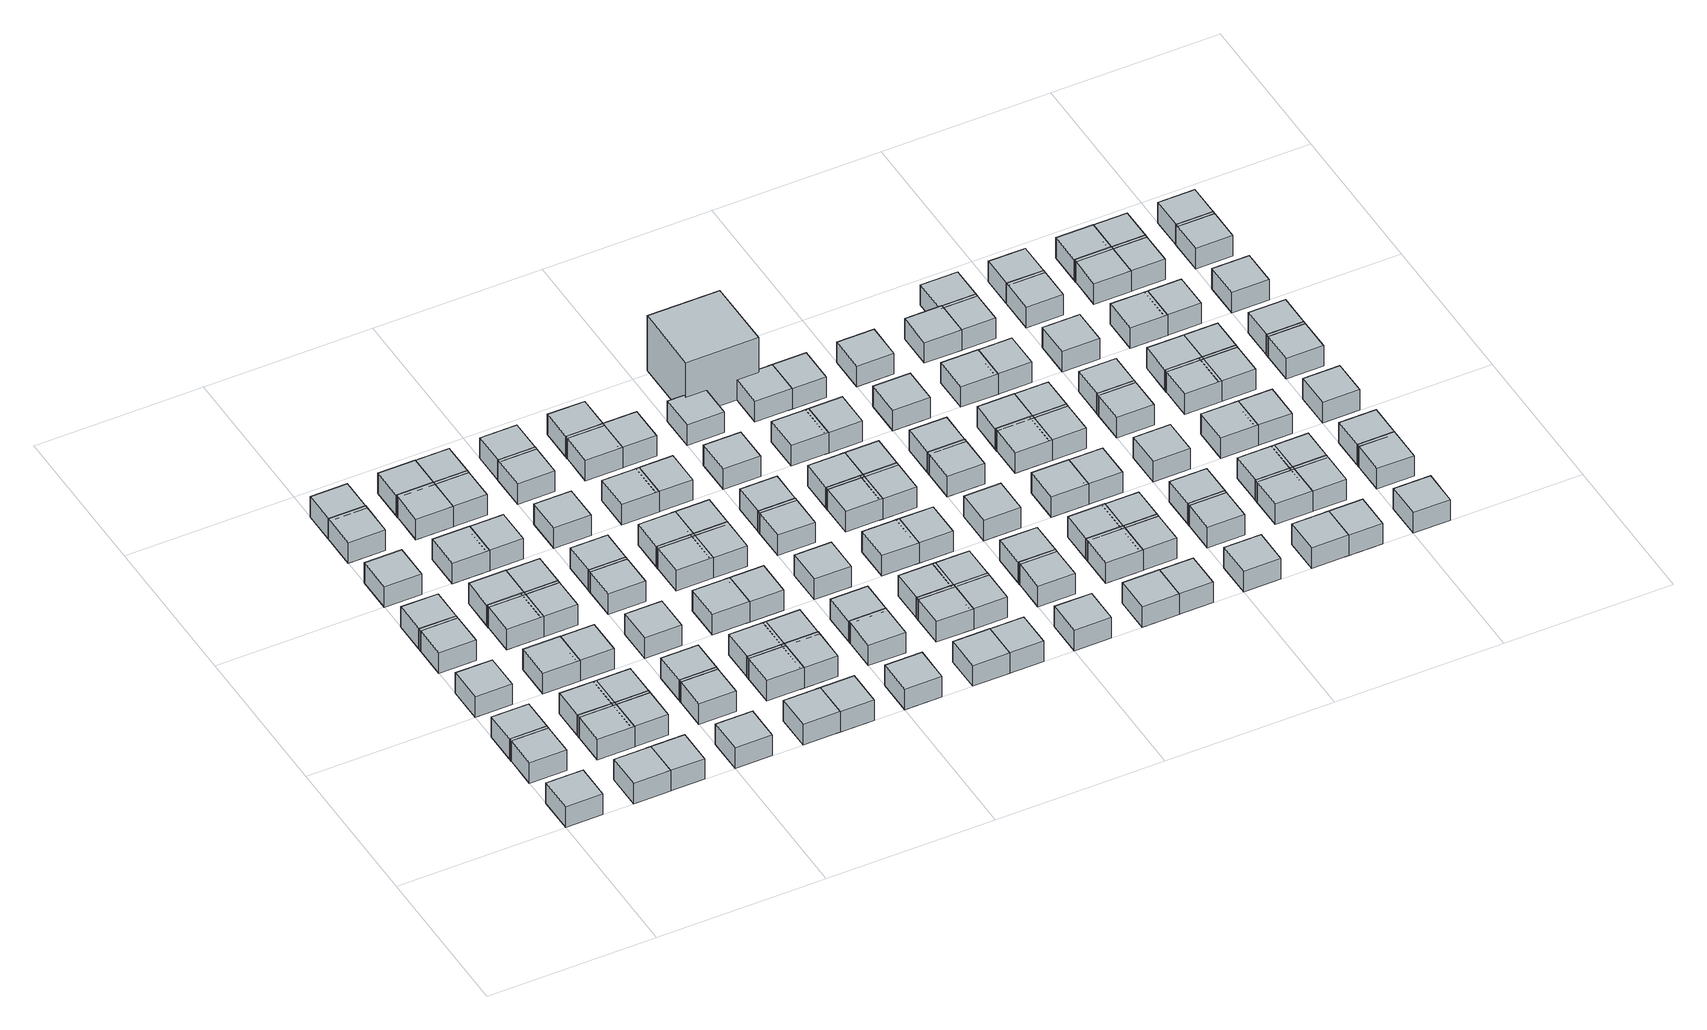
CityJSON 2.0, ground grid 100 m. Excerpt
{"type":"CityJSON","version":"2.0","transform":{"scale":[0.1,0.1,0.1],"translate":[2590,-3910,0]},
"CityObjects":{
"object1":{"type":"GenericCityObject","geometry":[{"type":"Solid","lod":"1","boundaries":[[[[0,1,2,3]],[[4,5,1,0]],[[5,6,2,1]],[[6,7,3,2]],[[7,4,0,3]],[[7,6,5,4]]]]}]},
"object2":{"type":"GenericCityObject","geometry":[{"type":"Solid","lod":"1","boundaries":[[[[8,9,10,11]],[[12,13,9,8]],[[13,14,10,9]],[[14,15,11,10]],[[15,12,8,11]],[[15,14,13,12]]]]}]},
"object3":{"type":"GenericCityObject","geometry":[{"type":"Solid","lod":"1","boundaries":[[[[16,17,18,19]],[[20,21,17,16]],[[21,22,18,17]],[[22,23,19,18]],[[23,20,16,19]],[[23,22,21,20]]]]}]},
"object4":{"type":"GenericCityObject","geometry":[{"type":"Solid","lod":"1","boundaries":[[[[24,25,26,27]],[[28,29,25,24]],[[29,30,26,25]],[[30,31,27,26]],[[31,28,24,27]],[[31,30,29,28]]]]}]},
"object5":{"type":"GenericCityObject","geometry":[{"type":"Solid","lod":"1","boundaries":[[[[32,33,34,35]],[[36,37,33,32]],[[37,38,34,33]],[[38,39,35,34]],[[39,36,32,35]],[[39,38,37,36]]]]}]},
"object6":{"type":"GenericCityObject","geometry":[{"type":"Solid","lod":"1","boundaries":[[[[40,41,42,43]],[[44,45,41,40]],[[45,46,42,41]],[[46,47,43,42]],[[47,44,40,43]],[[47,46,45,44]]]]}]},
"object7":{"type":"GenericCityObject","geometry":[{"type":"Solid","lod":"1","boundaries":[[[[48,49,50,51]],[[52,53,49,48]],[[53,54,50,49]],[[54,55,51,50]],[[55,52,48,51]],[[55,54,53,52]]]]}]},
"object8":{"type":"GenericCityObject","geometry":[{"type":"Solid","lod":"1","boundaries":[[[[56,57,58,59]],[[60,61,57,56]],[[61,62,58,57]],[[62,63,59,58]],[[63,60,56,59]],[[63,62,61,60]]]]}]},
"object9":{"type":"GenericCityObject","geometry":[{"type":"Solid","lod":"1","boundaries":[[[[64,65,66,67]],[[68,69,65,64]],[[69,70,66,65]],[[70,71,67,66]],[[71,68,64,67]],[[71,70,69,68]]]]}]},
"object10":{"type":"GenericCityObject","geometry":[{"type":"Solid","lod":"1","boundaries":[[[[72,73,74,75]],[[76,77,73,72]],[[77,78,74,73]],[[78,79,75,74]],[[79,76,72,75]],[[79,78,77,76]]]]}]},
"object11":{"type":"GenericCityObject","geometry":[{"type":"Solid","lod":"1","boundaries":[[[[80,81,82,83]],[[84,85,81,80]],[[85,86,82,81]],[[86,87,83,82]],[[87,84,80,83]],[[87,86,85,84]]]]}]},
"object12":{"type":"GenericCityObject","geometry":[{"type":"Solid","lod":"1","boundaries":[[[[88,89,90,91]],[[92,93,89,88]],[[93,94,90,89]],[[94,95,91,90]],[[95,92,88,91]],[[95,94,93,92]]]]}]},
"object13":{"type":"GenericCityObject","geometry":[{"type":"Solid","lod":"1","boundaries":[[[[96,97,98,99]],[[100,101,97,96]],[[101,102,98,97]],[[102,103,99,98]],[[103,100,96,99]],[[103,102,101,100]]]]}]},
"object14":{"type":"GenericCityObject","geometry":[{"type":"Solid","lod":"1","boundaries":[[[[104,105,106,107]],[[108,109,105,104]],[[109,110,106,105]],[[110,111,107,106]],[[111,108,104,107]],[[111,110,109,108]]]]}]},
"object15":{"type":"GenericCityObject","geometry":[{"type":"Solid","lod":"1","boundaries":[[[[112,113,114,115]],[[116,117,113,112]],[[117,118,114,113]],[[118,119,115,114]],[[119,116,112,115]],[[119,118,117,116]]]]}]},
"object16":{"type":"GenericCityObject","geometry":[{"type":"Solid","lod":"1","boundaries":[[[[120,121,122,123]],[[124,125,121,120]],[[125,126,122,121]],[[126,127,123,122]],[[127,124,120,123]],[[127,126,125,124]]]]}]},
"object17":{"type":"GenericCityObject","geometry":[{"type":"Solid","lod":"1","boundaries":[[[[128,129,130,131]],[[132,133,129,128]],[[133,134,130,129]],[[134,135,131,130]],[[135,132,128,131]],[[135,134,133,132]]]]}]},
"object18":{"type":"GenericCityObject","geometry":[{"type":"Solid","lod":"1","boundaries":[[[[136,137,138,139]],[[140,141,137,136]],[[141,142,138,137]],[[142,143,139,138]],[[143,140,136,139]],[[143,142,141,140]]]]}]},
"object19":{"type":"GenericCityObject","geometry":[{"type":"Solid","lod":"1","boundaries":[[[[144,145,146,147]],[[148,149,145,144]],[[149,150,146,145]],[[150,151,147,146]],[[151,148,144,147]],[[151,150,149,148]]]]}]},
"object20":{"type":"GenericCityObject","geometry":[{"type":"Solid","lod":"1","boundaries":[[[[152,153,154,155]],[[156,157,153,152]],[[157,158,154,153]],[[158,159,155,154]],[[159,156,152,155]],[[159,158,157,156]]]]}]},
"object21":{"type":"GenericCityObject","geometry":[{"type":"Solid","lod":"1","boundaries":[[[[160,161,162,163]],[[164,165,161,160]],[[165,166,162,161]],[[166,167,163,162]],[[167,164,160,163]],[[167,166,165,164]]]]}]},
"object22":{"type":"GenericCityObject","geometry":[{"type":"Solid","lod":"1","boundaries":[[[[168,169,170,171]],[[172,173,169,168]],[[173,174,170,169]],[[174,175,171,170]],[[175,172,168,171]],[[175,174,173,172]]]]}]},
"object23":{"type":"GenericCityObject","geometry":[{"type":"Solid","lod":"1","boundaries":[[[[176,177,178,179]],[[180,181,177,176]],[[181,182,178,177]],[[182,183,179,178]],[[183,180,176,179]],[[183,182,181,180]]]]}]},
"object24":{"type":"GenericCityObject","geometry":[{"type":"Solid","lod":"1","boundaries":[[[[184,185,186,187]],[[188,189,185,184]],[[189,190,186,185]],[[190,191,187,186]],[[191,188,184,187]],[[191,190,189,188]]]]}]},
"object25":{"type":"GenericCityObject","geometry":[{"type":"Solid","lod":"1","boundaries":[[[[192,193,194,195]],[[196,197,193,192]],[[197,198,194,193]],[[198,199,195,194]],[[199,196,192,195]],[[199,198,197,196]]]]}]},
"object26":{"type":"GenericCityObject","geometry":[{"type":"Solid","lod":"1","boundaries":[[[[200,201,202,203]],[[204,205,201,200]],[[205,206,202,201]],[[206,207,203,202]],[[207,204,200,203]],[[207,206,205,204]]]]}]},
"object27":{"type":"GenericCityObject","geometry":[{"type":"Solid","lod":"1","boundaries":[[[[208,209,210,211]],[[212,213,209,208]],[[213,214,210,209]],[[214,215,211,210]],[[215,212,208,211]],[[215,214,213,212]]]]}]},
"object28":{"type":"GenericCityObject","geometry":[{"type":"Solid","lod":"1","boundaries":[[[[216,217,218,219]],[[220,221,217,216]],[[221,222,218,217]],[[222,223,219,218]],[[223,220,216,219]],[[223,222,221,220]]]]}]},
"object29":{"type":"GenericCityObject","geometry":[{"type":"Solid","lod":"1","boundaries":[[[[224,225,226,227]],[[228,229,225,224]],[[229,230,226,225]],[[230,231,227,226]],[[231,228,224,227]],[[231,230,229,228]]]]}]},
"object30":{"type":"GenericCityObject","geometry":[{"type":"Solid","lod":"1","boundaries":[[[[232,233,234,235]],[[236,237,233,232]],[[237,238,234,233]],[[238,239,235,234]],[[239,236,232,235]],[[239,238,237,236]]]]}]},
"object31":{"type":"GenericCityObject","geometry":[{"type":"Solid","lod":"1","boundaries":[[[[240,241,242,243]],[[244,245,241,240]],[[245,246,242,241]],[[246,247,243,242]],[[247,244,240,243]],[[247,246,245,244]]]]}]},
"object32":{"type":"GenericCityObject","geometry":[{"type":"Solid","lod":"1","boundaries":[[[[248,249,250,251]],[[252,253,249,248]],[[253,254,250,249]],[[254,255,251,250]],[[255,252,248,251]],[[255,254,253,252]]]]}]},
"object33":{"type":"GenericCityObject","geometry":[{"type":"Solid","lod":"1","boundaries":[[[[256,257,258,259]],[[260,261,257,256]],[[261,262,258,257]],[[262,263,259,258]],[[263,260,256,259]],[[263,262,261,260]]]]}]},
"object34":{"type":"GenericCityObject","geometry":[{"type":"Solid","lod":"1","boundaries":[[[[264,265,266,267]],[[268,269,265,264]],[[269,270,266,265]],[[270,271,267,266]],[[271,268,264,267]],[[271,270,269,268]]]]}]},
"object35":{"type":"GenericCityObject","geometry":[{"type":"Solid","lod":"1","boundaries":[[[[272,273,274,275]],[[276,277,273,272]],[[277,278,274,273]],[[278,279,275,274]],[[279,276,272,275]],[[279,278,277,276]]]]}]},
"object36":{"type":"GenericCityObject","geometry":[{"type":"Solid","lod":"1","boundaries":[[[[280,281,282,283]],[[284,285,281,280]],[[285,286,282,281]],[[286,287,283,282]],[[287,284,280,283]],[[287,286,285,284]]]]}]},
"object37":{"type":"GenericCityObject","geometry":[{"type":"Solid","lod":"1","boundaries":[[[[288,289,290,291]],[[292,293,289,288]],[[293,294,290,289]],[[294,295,291,290]],[[295,292,288,291]],[[295,294,293,292]]]]}]},
"object38":{"type":"GenericCityObject","geometry":[{"type":"Solid","lod":"1","boundaries":[[[[296,297,298,299]],[[300,301,297,296]],[[301,302,298,297]],[[302,303,299,298]],[[303,300,296,299]],[[303,302,301,300]]]]}]},
"object39":{"type":"GenericCityObject","geometry":[{"type":"Solid","lod":"1","boundaries":[[[[304,305,306,307]],[[308,309,305,304]],[[309,310,306,305]],[[310,311,307,306]],[[311,308,304,307]],[[311,310,309,308]]]]}]},
"object40":{"type":"GenericCityObject","geometry":[{"type":"Solid","lod":"1","boundaries":[[[[312,313,314,315]],[[316,317,313,312]],[[317,318,314,313]],[[318,319,315,314]],[[319,316,312,315]],[[319,318,317,316]]]]}]},
"object41":{"type":"GenericCityObject","geometry":[{"type":"Solid","lod":"1","boundaries":[[[[320,321,322,323]],[[324,325,321,320]],[[325,326,322,321]],[[326,327,323,322]],[[327,324,320,323]],[[327,326,325,324]]]]}]},
"object42":{"type":"GenericCityObject","geometry":[{"type":"Solid","lod":"1","boundaries":[[[[328,329,330,331]],[[332,333,329,328]],[[333,334,330,329]],[[334,335,331,330]],[[335,332,328,331]],[[335,334,333,332]]]]}]},
"object43":{"type":"GenericCityObject","geometry":[{"type":"Solid","lod":"1","boundaries":[[[[336,337,338,339]],[[340,341,337,336]],[[341,342,338,337]],[[342,343,339,338]],[[343,340,336,339]],[[343,342,341,340]]]]}]},
"object44":{"type":"GenericCityObject","geometry":[{"type":"Solid","lod":"1","boundaries":[[[[344,345,346,347]],[[348,349,345,344]],[[349,350,346,345]],[[350,351,347,346]],[[351,348,344,347]],[[351,350,349,348]]]]}]},
"object45":{"type":"GenericCityObject","geometry":[{"type":"Solid","lod":"1","boundaries":[[[[352,353,354,355]],[[356,357,353,352]],[[357,358,354,353]],[[358,359,355,354]],[[359,356,352,355]],[[359,358,357,356]]]]}]},
"object46":{"type":"GenericCityObject","geometry":[{"type":"Solid","lod":"1","boundaries":[[[[360,361,362,363]],[[364,365,361,360]],[[365,366,362,361]],[[366,367,363,362]],[[367,364,360,363]],[[367,366,365,364]]]]}]},
"object47":{"type":"GenericCityObject","geometry":[{"type":"Solid","lod":"1","boundaries":[[[[368,369,370,371]],[[372,373,369,368]],[[373,374,370,369]],[[374,375,371,370]],[[375,372,368,371]],[[375,374,373,372]]]]}]},
"object48":{"type":"GenericCityObject","geometry":[{"type":"Solid","lod":"1","boundaries":[[[[376,377,378,379]],[[380,381,377,376]],[[381,382,378,377]],[[382,383,379,378]],[[383,380,376,379]],[[383,382,381,380]]]]}]},
"object49":{"type":"GenericCityObject","geometry":[{"type":"Solid","lod":"1","boundaries":[[[[384,385,386,387]],[[388,389,385,384]],[[389,390,386,385]],[[390,391,387,386]],[[391,388,384,387]],[[391,390,389,388]]]]}]},
"object50":{"type":"GenericCityObject","geometry":[{"type":"Solid","lod":"1","boundaries":[[[[392,393,394,395]],[[396,397,393,392]],[[397,398,394,393]],[[398,399,395,394]],[[399,396,392,395]],[[399,398,397,396]]]]}]},
"object51":{"type":"GenericCityObject","geometry":[{"type":"Solid","lod":"1","boundaries":[[[[400,401,402,403]],[[404,405,401,400]],[[405,406,402,401]],[[406,407,403,402]],[[407,404,400,403]],[[407,406,405,404]]]]}]},
"object52":{"type":"GenericCityObject","geometry":[{"type":"Solid","lod":"1","boundaries":[[[[408,409,410,411]],[[412,413,409,408]],[[413,414,410,409]],[[414,415,411,410]],[[415,412,408,411]],[[415,414,413,412]]]]}]},
"object53":{"type":"GenericCityObject","geometry":[{"type":"Solid","lod":"1","boundaries":[[[[416,417,418,419]],[[420,421,417,416]],[[421,422,418,417]],[[422,423,419,418]],[[423,420,416,419]],[[423,422,421,420]]]]}]},
"object54":{"type":"GenericCityObject","geometry":[{"type":"Solid","lod":"1","boundaries":[[[[424,425,426,427]],[[428,429,425,424]],[[429,430,426,425]],[[430,431,427,426]],[[431,428,424,427]],[[431,430,429,428]]]]}]},
"object55":{"type":"GenericCityObject","geometry":[{"type":"Solid","lod":"1","boundaries":[[[[432,433,434,435]],[[436,437,433,432]],[[437,438,434,433]],[[438,439,435,434]],[[439,436,432,435]],[[439,438,437,436]]]]}]},
"object56":{"type":"GenericCityObject","geometry":[{"type":"Solid","lod":"1","boundaries":[[[[440,441,442,443]],[[444,445,441,440]],[[445,446,442,441]],[[446,447,443,442]],[[447,444,440,443]],[[447,446,445,444]]]]}]},
"object57":{"type":"GenericCityObject","geometry":[{"type":"Solid","lod":"1","boundaries":[[[[448,449,450,451]],[[452,453,449,448]],[[453,454,450,449]],[[454,455,451,450]],[[455,452,448,451]],[[455,454,453,452]]]]}]},
"object58":{"type":"GenericCityObject","geometry":[{"type":"Solid","lod":"1","boundaries":[[[[456,457,458,459]],[[460,461,457,456]],[[461,462,458,457]],[[462,463,459,458]],[[463,460,456,459]],[[463,462,461,460]]]]}]},
"object59":{"type":"GenericCityObject","geometry":[{"type":"Solid","lod":"1","boundaries":[[[[464,465,466,467]],[[468,469,465,464]],[[469,470,466,465]],[[470,471,467,466]],[[471,468,464,467]],[[471,470,469,468]]]]}]},
"object60":{"type":"GenericCityObject","geometry":[{"type":"Solid","lod":"1","boundaries":[[[[472,473,474,475]],[[476,477,473,472]],[[477,478,474,473]],[[478,479,475,474]],[[479,476,472,475]],[[479,478,477,476]]]]}]},
"object61":{"type":"GenericCityObject","geometry":[{"type":"Solid","lod":"1","boundaries":[[[[480,481,482,483]],[[484,485,481,480]],[[485,486,482,481]],[[486,487,483,482]],[[487,484,480,483]],[[487,486,485,484]]]]}]},
"object62":{"type":"GenericCityObject","geometry":[{"type":"Solid","lod":"1","boundaries":[[[[488,489,490,491]],[[492,493,489,488]],[[493,494,490,489]],[[494,495,491,490]],[[495,492,488,491]],[[495,494,493,492]]]]}]},
"object63":{"type":"GenericCityObject","geometry":[{"type":"Solid","lod":"1","boundaries":[[[[496,497,498,499]],[[500,501,497,496]],[[501,502,498,497]],[[502,503,499,498]],[[503,500,496,499]],[[503,502,501,500]]]]}]},
"object64":{"type":"GenericCityObject","geometry":[{"type":"Solid","lod":"1","boundaries":[[[[504,505,506,507]],[[508,509,505,504]],[[509,510,506,505]],[[510,511,507,506]],[[511,508,504,507]],[[511,510,509,508]]]]}]},
"object65":{"type":"GenericCityObject","geometry":[{"type":"Solid","lod":"1","boundaries":[[[[512,513,514,515]],[[516,517,513,512]],[[517,518,514,513]],[[518,519,515,514]],[[519,516,512,515]],[[519,518,517,516]]]]}]},
"object66":{"type":"GenericCityObject","geometry":[{"type":"Solid","lod":"1","boundaries":[[[[520,521,522,523]],[[524,525,521,520]],[[525,526,522,521]],[[526,527,523,522]],[[527,524,520,523]],[[527,526,525,524]]]]}]},
"object67":{"type":"GenericCityObject","geometry":[{"type":"Solid","lod":"1","boundaries":[[[[528,529,530,531]],[[532,533,529,528]],[[533,534,530,529]],[[534,535,531,530]],[[535,532,528,531]],[[535,534,533,532]]]]}]},
"object68":{"type":"GenericCityObject","geometry":[{"type":"Solid","lod":"1","boundaries":[[[[536,537,538,539]],[[540,541,537,536]],[[541,542,538,537]],[[542,543,539,538]],[[543,540,536,539]],[[543,542,541,540]]]]}]},
"object69":{"type":"GenericCityObject","geometry":[{"type":"Solid","lod":"1","boundaries":[[[[544,545,546,547]],[[548,549,545,544]],[[549,550,546,545]],[[550,551,547,546]],[[551,548,544,547]],[[551,550,549,548]]]]}]},
"object70":{"type":"GenericCityObject","geometry":[{"type":"Solid","lod":"1","boundaries":[[[[552,553,554,555]],[[556,557,553,552]],[[557,558,554,553]],[[558,559,555,554]],[[559,556,552,555]],[[559,558,557,556]]]]}]},
"object71":{"type":"GenericCityObject","geometry":[{"type":"Solid","lod":"1","boundaries":[[[[560,561,562,563]],[[564,565,561,560]],[[565,566,562,561]],[[566,567,563,562]],[[567,564,560,563]],[[567,566,565,564]]]]}]},
"object72":{"type":"GenericCityObject","geometry":[{"type":"Solid","lod":"1","boundaries":[[[[568,569,570,571]],[[572,573,569,568]],[[573,574,570,569]],[[574,575,571,570]],[[575,572,568,571]],[[575,574,573,572]]]]}]},
"object73":{"type":"GenericCityObject","geometry":[{"type":"Solid","lod":"1","boundaries":[[[[576,577,578,579]],[[580,581,577,576]],[[581,582,578,577]],[[582,583,579,578]],[[583,580,576,579]],[[583,582,581,580]]]]}]},
"object74":{"type":"GenericCityObject","geometry":[{"type":"Solid","lod":"1","boundaries":[[[[584,585,586,587]],[[588,589,585,584]],[[589,590,586,585]],[[590,591,587,586]],[[591,588,584,587]],[[591,590,589,588]]]]}]},
"object75":{"type":"GenericCityObject","geometry":[{"type":"Solid","lod":"1","boundaries":[[[[592,593,594,595]],[[596,597,593,592]],[[597,598,594,593]],[[598,599,595,594]],[[599,596,592,595]],[[599,598,597,596]]]]}]},
"object76":{"type":"GenericCityObject","geometry":[{"type":"Solid","lod":"1","boundaries":[[[[600,601,602,603]],[[604,605,601,600]],[[605,606,602,601]],[[606,607,603,602]],[[607,604,600,603]],[[607,606,605,604]]]]}]},
"object77":{"type":"GenericCityObject","geometry":[{"type":"Solid","lod":"1","boundaries":[[[[608,609,610,611]],[[612,613,609,608]],[[613,614,610,609]],[[614,615,611,610]],[[615,612,608,611]],[[615,614,613,612]]]]}]},
"object78":{"type":"GenericCityObject","geometry":[{"type":"Solid","lod":"1","boundaries":[[[[616,617,618,619]],[[620,621,617,616]],[[621,622,618,617]],[[622,623,619,618]],[[623,620,616,619]],[[623,622,621,620]]]]}]},
"object79":{"type":"GenericCityObject","geometry":[{"type":"Solid","lod":"1","boundaries":[[[[624,625,626,627]],[[628,629,625,624]],[[629,630,626,625]],[[630,631,627,626]],[[631,628,624,627]],[[631,630,629,628]]]]}]},
"object80":{"type":"GenericCityObject","geometry":[{"type":"Solid","lod":"1","boundaries":[[[[632,633,634,635]],[[636,637,633,632]],[[637,638,634,633]],[[638,639,635,634]],[[639,636,632,635]],[[639,638,637,636]]]]}]},
"object81":{"type":"GenericCityObject","geometry":[{"type":"Solid","lod":"1","boundaries":[[[[640,641,642,643]],[[644,645,641,640]],[[645,646,642,641]],[[646,647,643,642]],[[647,644,640,643]],[[647,646,645,644]]]]}]},
"object82":{"type":"GenericCityObject","geometry":[{"type":"Solid","lod":"1","boundaries":[[[[648,649,650,651]],[[652,653,649,648]],[[653,654,650,649]],[[654,655,651,650]],[[655,652,648,651]],[[655,654,653,652]]]]}]},
"object83":{"type":"GenericCityObject","geometry":[{"type":"Solid","lod":"1","boundaries":[[[[656,657,658,659]],[[660,661,657,656]],[[661,662,658,657]],[[662,663,659,658]],[[663,660,656,659]],[[663,662,661,660]]]]}]},
"object84":{"type":"GenericCityObject","geometry":[{"type":"Solid","lod":"1","boundaries":[[[[664,665,666,667]],[[668,669,665,664]],[[669,670,666,665]],[[670,671,667,666]],[[671,668,664,667]],[[671,670,669,668]]]]}]},
"object85":{"type":"GenericCityObject","geometry":[{"type":"Solid","lod":"1","boundaries":[[[[672,673,674,675]],[[676,677,673,672]],[[677,678,674,673]],[[678,679,675,674]],[[679,676,672,675]],[[679,678,677,676]]]]}]},
"object86":{"type":"GenericCityObject","geometry":[{"type":"Solid","lod":"1","boundaries":[[[[680,681,682,683]],[[684,685,681,680]],[[685,686,682,681]],[[686,687,683,682]],[[687,684,680,683]],[[687,686,685,684]]]]}]},
"object87":{"type":"GenericCityObject","geometry":[{"type":"Solid","lod":"1","boundaries":[[[[688,689,690,691]],[[692,693,689,688]],[[693,694,690,689]],[[694,695,691,690]],[[695,692,688,691]],[[695,694,693,692]]]]}]},
"object88":{"type":"GenericCityObject","geometry":[{"type":"Solid","lod":"1","boundaries":[[[[696,697,698,699]],[[700,701,697,696]],[[701,702,698,697]],[[702,703,699,698]],[[703,700,696,699]],[[703,702,701,700]]]]}]},
"object89":{"type":"GenericCityObject","geometry":[{"type":"Solid","lod":"1","boundaries":[[[[704,705,706,707]],[[708,709,705,704]],[[709,710,706,705]],[[710,711,707,706]],[[711,708,704,707]],[[711,710,709,708]]]]}]},
"object90":{"type":"GenericCityObject","geometry":[{"type":"Solid","lod":"1","boundaries":[[[[712,713,714,715]],[[716,717,713,712]],[[717,718,714,713]],[[718,719,715,714]],[[719,716,712,715]],[[719,718,717,716]]]]}]},
"object91":{"type":"GenericCityObject","geometry":[{"type":"Solid","lod":"1","boundaries":[[[[720,721,722,723]],[[724,725,721,720]],[[725,726,722,721]],[[726,727,723,722]],[[727,724,720,723]],[[727,726,725,724]]]]}]},
"object92":{"type":"GenericCityObject","geometry":[{"type":"Solid","lod":"1","boundaries":[[[[728,729,730,731]],[[732,733,729,728]],[[733,734,730,729]],[[734,735,731,730]],[[735,732,728,731]],[[735,734,733,732]]]]}]},
"object93":{"type":"GenericCityObject","geometry":[{"type":"Solid","lod":"1","boundaries":[[[[736,737,738,739]],[[740,741,737,736]],[[741,742,738,737]],[[742,743,739,738]],[[743,740,736,739]],[[743,742,741,740]]]]}]},
"object94":{"type":"GenericCityObject","geometry":[{"type":"Solid","lod":"1","boundaries":[[[[744,745,746,747]],[[748,749,745,744]],[[749,750,746,745]],[[750,751,747,746]],[[751,748,744,747]],[[751,750,749,748]]]]}]},
"object95":{"type":"GenericCityObject","geometry":[{"type":"Solid","lod":"1","boundaries":[[[[752,753,754,755]],[[756,757,753,752]],[[757,758,754,753]],[[758,759,755,754]],[[759,756,752,755]],[[759,758,757,756]]]]}]},
"object96":{"type":"GenericCityObject","geometry":[{"type":"Solid","lod":"1","boundaries":[[[[760,761,762,763]],[[764,765,761,760]],[[765,766,762,761]],[[766,767,763,762]],[[767,764,760,763]],[[767,766,765,764]]]]}]},
"object97":{"type":"GenericCityObject","geometry":[{"type":"Solid","lod":"1","boundaries":[[[[768,769,770,771]],[[772,773,769,768]],[[773,774,770,769]],[[774,775,771,770]],[[775,772,768,771]],[[775,774,773,772]]]]}]},
"object98":{"type":"GenericCityObject","geometry":[{"type":"Solid","lod":"1","boundaries":[[[[776,777,778,779]],[[780,781,777,776]],[[781,782,778,777]],[[782,783,779,778]],[[783,780,776,779]],[[783,782,781,780]]]]}]},
"object99":{"type":"GenericCityObject","geometry":[{"type":"Solid","lod":"1","boundaries":[[[[784,785,786,787]],[[788,789,785,784]],[[789,790,786,785]],[[790,791,787,786]],[[791,788,784,787]],[[791,790,789,788]]]]}]},
"object100":{"type":"GenericCityObject","geometry":[{"type":"Solid","lod":"1","boundaries":[[[[792,793,794,795]],[[796,797,793,792]],[[797,798,794,793]],[[798,799,795,794]],[[799,796,792,795]],[[799,798,797,796]]]]}]},
"object101":{"type":"GenericCityObject","geometry":[{"type":"Solid","lod":"1","boundaries":[[[[800,801,802,803]],[[804,805,801,800]],[[805,806,802,801]],[[806,807,803,802]],[[807,804,800,803]],[[807,806,805,804]]]]}]},
"object102":{"type":"GenericCityObject","geometry":[{"type":"Solid","lod":"1","boundaries":[[[[808,809,810,811]],[[812,813,809,808]],[[813,814,810,809]],[[814,815,811,810]],[[815,812,808,811]],[[815,814,813,812]]]]}]},
"object103":{"type":"GenericCityObject","geometry":[{"type":"Solid","lod":"1","boundaries":[[[[816,817,818,819]],[[820,821,817,816]],[[821,822,818,817]],[[822,823,819,818]],[[823,820,816,819]],[[823,822,821,820]]]]}]},
"object104":{"type":"GenericCityObject","geometry":[{"type":"Solid","lod":"1","boundaries":[[[[824,825,826,827]],[[828,829,825,824]],[[829,830,826,825]],[[830,831,827,826]],[[831,828,824,827]],[[831,830,829,828]]]]}]},
"object105":{"type":"GenericCityObject","geometry":[{"type":"Solid","lod":"1","boundaries":[[[[832,833,834,835]],[[836,837,833,832]],[[837,838,834,833]],[[838,839,835,834]],[[839,836,832,835]],[[839,838,837,836]]]]}]},
"object106":{"type":"GenericCityObject","geometry":[{"type":"Solid","lod":"1","boundaries":[[[[840,841,842,843]],[[844,845,841,840]],[[845,846,842,841]],[[846,847,843,842]],[[847,844,840,843]],[[847,846,845,844]]]]}]},
"object107":{"type":"GenericCityObject","geometry":[{"type":"Solid","lod":"1","boundaries":[[[[848,849,850,851]],[[852,853,849,848]],[[853,854,850,849]],[[854,855,851,850]],[[855,852,848,851]],[[855,854,853,852]]]]}]},
"object108":{"type":"GenericCityObject","geometry":[{"type":"Solid","lod":"1","boundaries":[[[[856,857,858,859]],[[860,861,857,856]],[[861,862,858,857]],[[862,863,859,858]],[[863,860,856,859]],[[863,862,861,860]]]]}]},
"object109":{"type":"GenericCityObject","geometry":[{"type":"Solid","lod":"1","boundaries":[[[[864,865,866,867]],[[868,869,865,864]],[[869,870,866,865]],[[870,871,867,866]],[[871,868,864,867]],[[871,870,869,868]]]]}]},
"object110":{"type":"GenericCityObject","geometry":[{"type":"Solid","lod":"1","boundaries":[[[[872,873,874,875]],[[876,877,873,872]],[[877,878,874,873]],[[878,879,875,874]],[[879,876,872,875]],[[879,878,877,876]]]]}]},
"object111":{"type":"GenericCityObject","geometry":[{"type":"Solid","lod":"1","boundaries":[[[[880,881,882,883]],[[884,885,881,880]],[[885,886,882,881]],[[886,887,883,882]],[[887,884,880,883]],[[887,886,885,884]]]]}]},
"object112":{"type":"GenericCityObject","geometry":[{"type":"Solid","lod":"1","boundaries":[[[[888,889,890,891]],[[892,893,889,888]],[[893,894,890,889]],[[894,895,891,890]],[[895,892,888,891]],[[895,894,893,892]]]]}]},
"object113":{"type":"GenericCityObject","geometry":[{"type":"Solid","lod":"1","boundaries":[[[[896,897,898,899]],[[900,901,897,896]],[[901,902,898,897]],[[902,903,899,898]],[[903,900,896,899]],[[903,902,901,900]]]]}]},
"object114":{"type":"GenericCityObject","geometry":[{"type":"Solid","lod":"1","boundaries":[[[[904,905,906,907]],[[908,909,905,904]],[[909,910,906,905]],[[910,911,907,906]],[[911,908,904,907]],[[911,910,909,908]]]]}]},
"object115":{"type":"GenericCityObject","geometry":[{"type":"Solid","lod":"1","boundaries":[[[[912,913,914,915]],[[916,917,913,912]],[[917,918,914,913]],[[918,919,915,914]],[[919,916,912,915]],[[919,918,917,916]]]]}]},
"object116":{"type":"GenericCityObject","geometry":[{"type":"Solid","lod":"1","boundaries":[[[[920,921,922,923]],[[924,925,921,920]],[[925,926,922,921]],[[926,927,923,922]],[[927,924,920,923]],[[927,926,925,924]]]]}]},
"object117":{"type":"GenericCityObject","geometry":[{"type":"Solid","lod":"1","boundaries":[[[[928,929,930,931]],[[932,933,929,928]],[[933,934,930,929]],[[934,935,931,930]],[[935,932,928,931]],[[935,934,933,932]]]]}]},
"object118":{"type":"GenericCityObject","geometry":[{"type":"Solid","lod":"1","boundaries":[[[[936,937,938,939]],[[940,941,937,936]],[[941,942,938,937]],[[942,943,939,938]],[[943,940,936,939]],[[943,942,941,940]]]]}]},
"object119":{"type":"GenericCityObject","geometry":[{"type":"Solid","lod":"1","boundaries":[[[[944,945,946,947]],[[948,949,945,944]],[[949,950,946,945]],[[950,951,947,946]],[[951,948,944,947]],[[951,950,949,948]]]]}]},
"object120":{"type":"GenericCityObject","geometry":[{"type":"Solid","lod":"1","boundaries":[[[[952,953,954,955]],[[956,957,953,952]],[[957,958,954,953]],[[958,959,955,954]],[[959,956,952,955]],[[959,958,957,956]]]]}]},
"object121":{"type":"GenericCityObject","geometry":[{"type":"Solid","lod":"1","boundaries":[[[[960,961,962,963]],[[964,965,961,960]],[[965,966,962,961]],[[966,967,963,962]],[[967,964,960,963]],[[967,966,965,964]]]]}]},
"object122":{"type":"GenericCityObject","geometry":[{"type":"Solid","lod":"1","boundaries":[[[[968,969,970,971]],[[972,973,969,968]],[[973,974,970,969]],[[974,975,971,970]],[[975,972,968,971]],[[975,974,973,972]]]]}]},
"object123":{"type":"GenericCityObject","geometry":[{"type":"Solid","lod":"1","boundaries":[[[[976,977,978,979]],[[980,981,977,976]],[[981,982,978,977]],[[982,983,979,978]],[[983,980,976,979]],[[983,982,981,980]]]]}]},
"object124":{"type":"GenericCityObject","geometry":[{"type":"Solid","lod":"1","boundaries":[[[[984,985,986,987]],[[988,989,985,984]],[[989,990,986,985]],[[990,991,987,986]],[[991,988,984,987]],[[991,990,989,988]]]]}]},
"object125":{"type":"GenericCityObject","geometry":[{"type":"Solid","lod":"1","boundaries":[[[[992,993,994,995]],[[996,997,993,992]],[[997,998,994,993]],[[998,999,995,994]],[[999,996,992,995]],[[999,998,997,996]]]]}]},
"object126":{"type":"GenericCityObject","geometry":[{"type":"Solid","lod":"1","boundaries":[[[[1000,1001,1002,1003]],[[1004,1005,1001,1000]],[[1005,1006,1002,1001]],[[1006,1007,1003,1002]],[[1007,1004,1000,1003]],[[1007,1006,1005,1004]]]]}]},
"object127":{"type":"GenericCityObject","geometry":[{"type":"Solid","lod":"1","boundaries":[[[[1008,1009,1010,1011]],[[1012,1013,1009,1008]],[[1013,1014,1010,1009]],[[1014,1015,1011,1010]],[[1015,1012,1008,1011]],[[1015,1014,1013,1012]]]]}]},
"object128":{"type":"GenericCityObject","geometry":[{"type":"Solid","lod":"1","boundaries":[[[[1016,1017,1018,1019]],[[1020,1021,1017,1016]],[[1021,1022,1018,1017]],[[1022,1023,1019,1018]],[[1023,1020,1016,1019]],[[1023,1022,1021,1020]]]]}]},
"object129":{"type":"GenericCityObject","geometry":[{"type":"Solid","lod":"1","boundaries":[[[[1024,1025,1026,1027]],[[1028,1029,1025,1024]],[[1029,1030,1026,1025]],[[1030,1031,1027,1026]],[[1031,1028,1024,1027]],[[1031,1030,1029,1028]]]]}]},
"object130":{"type":"GenericCityObject","geometry":[{"type":"Solid","lod":"1","boundaries":[[[[1032,1033,1034,1035]],[[1036,1037,1033,1032]],[[1037,1038,1034,1033]],[[1038,1039,1035,1034]],[[1039,1036,1032,1035]],[[1039,1038,1037,1036]]]]}]},
"object131":{"type":"GenericCityObject","geometry":[{"type":"Solid","lod":"1","boundaries":[[[[1040,1041,1042,1043]],[[1044,1045,1041,1040]],[[1045,1046,1042,1041]],[[1046,1047,1043,1042]],[[1047,1044,1040,1043]],[[1047,1046,1045,1044]]]]}]},
"object132":{"type":"GenericCityObject","geometry":[{"type":"Solid","lod":"1","boundaries":[[[[1048,1049,1050,1051]],[[1052,1053,1049,1048]],[[1053,1054,1050,1049]],[[1054,1055,1051,1050]],[[1055,1052,1048,1051]],[[1055,1054,1053,1052]]]]}]},
"object133":{"type":"GenericCityObject","geometry":[{"type":"Solid","lod":"1","boundaries":[[[[1056,1057,1058,1059]],[[1060,1061,1057,1056]],[[1061,1062,1058,1057]],[[1062,1063,1059,1058]],[[1063,1060,1056,1059]],[[1063,1062,1061,1060]]]]}]},
"object134":{"type":"GenericCityObject","geometry":[{"type":"Solid","lod":"1","boundaries":[[[[1064,1065,1066,1067]],[[1068,1069,1065,1064]],[[1069,1070,1066,1065]],[[1070,1071,1067,1066]],[[1071,1068,1064,1067]],[[1071,1070,1069,1068]]]]}]},
"object135":{"type":"GenericCityObject","geometry":[{"type":"Solid","lod":"1","boundaries":[[[[1072,1073,1074,1075]],[[1076,1077,1073,1072]],[[1077,1078,1074,1073]],[[1078,1079,1075,1074]],[[1079,1076,1072,1075]],[[1079,1078,1077,1076]]]]}]},
"object136":{"type":"GenericCityObject","geometry":[{"type":"Solid","lod":"1","boundaries":[[[[1080,1081,1082,1083]],[[1084,1085,1081,1080]],[[1085,1086,1082,1081]],[[1086,1087,1083,1082]],[[1087,1084,1080,1083]],[[1087,1086,1085,1084]]]]}]},
"object137":{"type":"GenericCityObject","geometry":[{"type":"Solid","lod":"1","boundaries":[[[[1088,1089,1090,1091]],[[1092,1093,1089,1088]],[[1093,1094,1090,1089]],[[1094,1095,1091,1090]],[[1095,1092,1088,1091]],[[1095,1094,1093,1092]]]]}]},
"object138":{"type":"GenericCityObject","geometry":[{"type":"Solid","lod":"1","boundaries":[[[[1096,1097,1098,1099]],[[1100,1101,1097,1096]],[[1101,1102,1098,1097]],[[1102,1103,1099,1098]],[[1103,1100,1096,1099]],[[1103,1102,1101,1100]]]]}]},
"object139":{"type":"GenericCityObject","geometry":[{"type":"Solid","lod":"1","boundaries":[[[[1104,1105,1106,1107]],[[1108,1109,1105,1104]],[[1109,1110,1106,1105]],[[1110,1111,1107,1106]],[[1111,1108,1104,1107]],[[1111,1110,1109,1108]]]]}]}
},
"vertices":[
[0,0,0],[220,0,0],[220,220,0],[0,220,0],[0,0,140],[220,0,140],[220,220,140],[0,220,140],
[0,400,0],[220,400,0],[220,620,0],[0,620,0],[0,400,140],[220,400,140],[220,620,140],[0,620,140],
[0,600,0],[220,600,0],[220,820,0],[0,820,0],[0,600,140],[220,600,140],[220,820,140],[0,820,140],
[0,1000,0],[220,1000,0],[220,1220,0],[0,1220,0],[0,1000,140],[220,1000,140],[220,1220,140],[0,1220,140],
[400,0,0],[620,0,0],[620,220,0],[400,220,0],[400,0,140],[620,0,140],[620,220,140],[400,220,140],
[0,1400,0],[220,1400,0],[220,1620,0],[0,1620,0],[0,1400,140],[220,1400,140],[220,1620,140],[0,1620,140],
[0,1600,0],[220,1600,0],[220,1820,0],[0,1820,0],[0,1600,140],[220,1600,140],[220,1820,140],[0,1820,140],
[400,400,0],[620,400,0],[620,620,0],[400,620,0],[400,400,140],[620,400,140],[620,620,140],[400,620,140],
[400,600,0],[620,600,0],[620,820,0],[400,820,0],[400,600,140],[620,600,140],[620,820,140],[400,820,140],
[600,0,0],[820,0,0],[820,220,0],[600,220,0],[600,0,140],[820,0,140],[820,220,140],[600,220,140],
[0,2000,0],[220,2000,0],[220,2220,0],[0,2220,0],[0,2000,140],[220,2000,140],[220,2220,140],[0,2220,140],
[400,1000,0],[620,1000,0],[620,1220,0],[400,1220,0],[400,1000,140],[620,1000,140],[620,1220,140],[400,1220,140],
[600,400,0],[820,400,0],[820,620,0],[600,620,0],[600,400,140],[820,400,140],[820,620,140],[600,620,140],
[0,2400,0],[220,2400,0],[220,2620,0],[0,2620,0],[0,2400,140],[220,2400,140],[220,2620,140],[0,2620,140],
[600,600,0],[820,600,0],[820,820,0],[600,820,0],[600,600,140],[820,600,140],[820,820,140],[600,820,140],
[0,2600,0],[220,2600,0],[220,2820,0],[0,2820,0],[0,2600,140],[220,2600,140],[220,2820,140],[0,2820,140],
[400,1400,0],[620,1400,0],[620,1620,0],[400,1620,0],[400,1400,140],[620,1400,140],[620,1620,140],[400,1620,140],
[400,1600,0],[620,1600,0],[620,1820,0],[400,1820,0],[400,1600,140],[620,1600,140],[620,1820,140],[400,1820,140],
[600,1000,0],[820,1000,0],[820,1220,0],[600,1220,0],[600,1000,140],[820,1000,140],[820,1220,140],[600,1220,140],
[1000,0,0],[1220,0,0],[1220,220,0],[1000,220,0],[1000,0,140],[1220,0,140],[1220,220,140],[1000,220,140],
[400,2000,0],[620,2000,0],[620,2220,0],[400,2220,0],[400,2000,140],[620,2000,140],[620,2220,140],[400,2220,140],
[600,1400,0],[820,1400,0],[820,1620,0],[600,1620,0],[600,1400,140],[820,1400,140],[820,1620,140],[600,1620,140],
[600,1600,0],[820,1600,0],[820,1820,0],[600,1820,0],[600,1600,140],[820,1600,140],[820,1820,140],[600,1820,140],
[1000,400,0],[1220,400,0],[1220,620,0],[1000,620,0],[1000,400,140],[1220,400,140],[1220,620,140],[1000,620,140],
[400,2400,0],[620,2400,0],[620,2620,0],[400,2620,0],[400,2400,140],[620,2400,140],[620,2620,140],[400,2620,140],
[1000,600,0],[1220,600,0],[1220,820,0],[1000,820,0],[1000,600,140],[1220,600,140],[1220,820,140],[1000,820,140],
[400,2600,0],[620,2600,0],[620,2820,0],[400,2820,0],[400,2600,140],[620,2600,140],[620,2820,140],[400,2820,140],
[600,2000,0],[820,2000,0],[820,2220,0],[600,2220,0],[600,2000,140],[820,2000,140],[820,2220,140],[600,2220,140],
[1000,1000,0],[1220,1000,0],[1220,1220,0],[1000,1220,0],[1000,1000,140],[1220,1000,140],[1220,1220,140],[1000,1220,140],
[600,2400,0],[820,2400,0],[820,2620,0],[600,2620,0],[600,2400,140],[820,2400,140],[820,2620,140],[600,2620,140],
[600,2600,0],[820,2600,0],[820,2820,0],[600,2820,0],[600,2600,140],[820,2600,140],[820,2820,140],[600,2820,140],
[1400,0,0],[1620,0,0],[1620,220,0],[1400,220,0],[1400,0,140],[1620,0,140],[1620,220,140],[1400,220,140],
[1000,1400,0],[1220,1400,0],[1220,1620,0],[1000,1620,0],[1000,1400,140],[1220,1400,140],[1220,1620,140],[1000,1620,140],
[1000,1600,0],[1220,1600,0],[1220,1820,0],[1000,1820,0],[1000,1600,140],[1220,1600,140],[1220,1820,140],[1000,1820,140],
[1400,400,0],[1620,400,0],[1620,620,0],[1400,620,0],[1400,400,140],[1620,400,140],[1620,620,140],[1400,620,140],
[1400,600,0],[1620,600,0],[1620,820,0],[1400,820,0],[1400,600,140],[1620,600,140],[1620,820,140],[1400,820,140],
[1600,0,0],[1820,0,0],[1820,220,0],[1600,220,0],[1600,0,140],[1820,0,140],[1820,220,140],[1600,220,140],
[1000,2000,0],[1220,2000,0],[1220,2220,0],[1000,2220,0],[1000,2000,140],[1220,2000,140],[1220,2220,140],[1000,2220,140],
[1400,1000,0],[1620,1000,0],[1620,1220,0],[1400,1220,0],[1400,1000,140],[1620,1000,140],[1620,1220,140],[1400,1220,140],
[1600,400,0],[1820,400,0],[1820,620,0],[1600,620,0],[1600,400,140],[1820,400,140],[1820,620,140],[1600,620,140],
[1000,2400,0],[1220,2400,0],[1220,2620,0],[1000,2620,0],[1000,2400,140],[1220,2400,140],[1220,2620,140],[1000,2620,140],
[1600,600,0],[1820,600,0],[1820,820,0],[1600,820,0],[1600,600,140],[1820,600,140],[1820,820,140],[1600,820,140],
[1000,2600,0],[1220,2600,0],[1220,2820,0],[1000,2820,0],[1000,2600,140],[1220,2600,140],[1220,2820,140],[1000,2820,140],
[1400,1400,0],[1620,1400,0],[1620,1620,0],[1400,1620,0],[1400,1400,140],[1620,1400,140],[1620,1620,140],[1400,1620,140],
[1400,1600,0],[1620,1600,0],[1620,1820,0],[1400,1820,0],[1400,1600,140],[1620,1600,140],[1620,1820,140],[1400,1820,140],
[1600,1000,0],[1820,1000,0],[1820,1220,0],[1600,1220,0],[1600,1000,140],[1820,1000,140],[1820,1220,140],[1600,1220,140],
[2000,0,0],[2220,0,0],[2220,220,0],[2000,220,0],[2000,0,140],[2220,0,140],[2220,220,140],[2000,220,140],
[1400,2000,0],[1620,2000,0],[1620,2220,0],[1400,2220,0],[1400,2000,140],[1620,2000,140],[1620,2220,140],[1400,2220,140],
[1600,1400,0],[1820,1400,0],[1820,1620,0],[1600,1620,0],[1600,1400,140],[1820,1400,140],[1820,1620,140],[1600,1620,140],
[1600,1600,0],[1820,1600,0],[1820,1820,0],[1600,1820,0],[1600,1600,140],[1820,1600,140],[1820,1820,140],[1600,1820,140],
[2000,400,0],[2220,400,0],[2220,620,0],[2000,620,0],[2000,400,140],[2220,400,140],[2220,620,140],[2000,620,140],
[1400,2400,0],[1620,2400,0],[1620,2620,0],[1400,2620,0],[1400,2400,140],[1620,2400,140],[1620,2620,140],[1400,2620,140],
[2000,600,0],[2220,600,0],[2220,820,0],[2000,820,0],[2000,600,140],[2220,600,140],[2220,820,140],[2000,820,140],
[1400,2600,0],[1620,2600,0],[1620,2820,0],[1400,2820,0],[1400,2600,140],[1620,2600,140],[1620,2820,140],[1400,2820,140],
[1600,2000,0],[1820,2000,0],[1820,2220,0],[1600,2220,0],[1600,2000,140],[1820,2000,140],[1820,2220,140],[1600,2220,140],
[2000,1000,0],[2220,1000,0],[2220,1220,0],[2000,1220,0],[2000,1000,140],[2220,1000,140],[2220,1220,140],[2000,1220,140],
[1600,2400,0],[1820,2400,0],[1820,2620,0],[1600,2620,0],[1600,2400,140],[1820,2400,140],[1820,2620,140],[1600,2620,140],
[2400,0,0],[2620,0,0],[2620,220,0],[2400,220,0],[2400,0,140],[2620,0,140],[2620,220,140],[2400,220,140],
[2000,1400,0],[2220,1400,0],[2220,1620,0],[2000,1620,0],[2000,1400,140],[2220,1400,140],[2220,1620,140],[2000,1620,140],
[2000,1600,0],[2220,1600,0],[2220,1820,0],[2000,1820,0],[2000,1600,140],[2220,1600,140],[2220,1820,140],[2000,1820,140],
[2400,400,0],[2620,400,0],[2620,620,0],[2400,620,0],[2400,400,140],[2620,400,140],[2620,620,140],[2400,620,140],
[2400,600,0],[2620,600,0],[2620,820,0],[2400,820,0],[2400,600,140],[2620,600,140],[2620,820,140],[2400,820,140],
[2600,0,0],[2820,0,0],[2820,220,0],[2600,220,0],[2600,0,140],[2820,0,140],[2820,220,140],[2600,220,140],
[2000,2000,0],[2220,2000,0],[2220,2220,0],[2000,2220,0],[2000,2000,140],[2220,2000,140],[2220,2220,140],[2000,2220,140],
[2400,1000,0],[2620,1000,0],[2620,1220,0],[2400,1220,0],[2400,1000,140],[2620,1000,140],[2620,1220,140],[2400,1220,140],
[2600,400,0],[2820,400,0],[2820,620,0],[2600,620,0],[2600,400,140],[2820,400,140],[2820,620,140],[2600,620,140],
[2000,2400,0],[2220,2400,0],[2220,2620,0],[2000,2620,0],[2000,2400,140],[2220,2400,140],[2220,2620,140],[2000,2620,140],
[2600,600,0],[2820,600,0],[2820,820,0],[2600,820,0],[2600,600,140],[2820,600,140],[2820,820,140],[2600,820,140],
[2400,1400,0],[2620,1400,0],[2620,1620,0],[2400,1620,0],[2400,1400,140],[2620,1400,140],[2620,1620,140],[2400,1620,140],
[2400,1600,0],[2620,1600,0],[2620,1820,0],[2400,1820,0],[2400,1600,140],[2620,1600,140],[2620,1820,140],[2400,1820,140],
[2600,1000,0],[2820,1000,0],[2820,1220,0],[2600,1220,0],[2600,1000,140],[2820,1000,140],[2820,1220,140],[2600,1220,140],
[3000,0,0],[3220,0,0],[3220,220,0],[3000,220,0],[3000,0,140],[3220,0,140],[3220,220,140],[3000,220,140],
[2400,2000,0],[2620,2000,0],[2620,2220,0],[2400,2220,0],[2400,2000,140],[2620,2000,140],[2620,2220,140],[2400,2220,140],
[2100,2600,0],[2529,2600,0],[2529,3029,0],[2100,3029,0],[2100,2600,375],[2529,2600,375],[2529,3029,375],[2100,3029,375],
[2600,1400,0],[2820,1400,0],[2820,1620,0],[2600,1620,0],[2600,1400,140],[2820,1400,140],[2820,1620,140],[2600,1620,140],
[2600,1600,0],[2820,1600,0],[2820,1820,0],[2600,1820,0],[2600,1600,140],[2820,1600,140],[2820,1820,140],[2600,1820,140],
[3000,400,0],[3220,400,0],[3220,620,0],[3000,620,0],[3000,400,140],[3220,400,140],[3220,620,140],[3000,620,140],
[2400,2400,0],[2620,2400,0],[2620,2620,0],[2400,2620,0],[2400,2400,140],[2620,2400,140],[2620,2620,140],[2400,2620,140],
[3000,600,0],[3220,600,0],[3220,820,0],[3000,820,0],[3000,600,140],[3220,600,140],[3220,820,140],[3000,820,140],
[2600,2000,0],[2820,2000,0],[2820,2220,0],[2600,2220,0],[2600,2000,140],[2820,2000,140],[2820,2220,140],[2600,2220,140],
[3000,1000,0],[3220,1000,0],[3220,1220,0],[3000,1220,0],[3000,1000,140],[3220,1000,140],[3220,1220,140],[3000,1220,140],
[2600,2400,0],[2820,2400,0],[2820,2620,0],[2600,2620,0],[2600,2400,140],[2820,2400,140],[2820,2620,140],[2600,2620,140],
[3400,0,0],[3620,0,0],[3620,220,0],[3400,220,0],[3400,0,140],[3620,0,140],[3620,220,140],[3400,220,140],
[3000,1400,0],[3220,1400,0],[3220,1620,0],[3000,1620,0],[3000,1400,140],[3220,1400,140],[3220,1620,140],[3000,1620,140],
[3000,1600,0],[3220,1600,0],[3220,1820,0],[3000,1820,0],[3000,1600,140],[3220,1600,140],[3220,1820,140],[3000,1820,140],
[3400,400,0],[3620,400,0],[3620,620,0],[3400,620,0],[3400,400,140],[3620,400,140],[3620,620,140],[3400,620,140],
[3400,600,0],[3620,600,0],[3620,820,0],[3400,820,0],[3400,600,140],[3620,600,140],[3620,820,140],[3400,820,140],
[3600,0,0],[3820,0,0],[3820,220,0],[3600,220,0],[3600,0,140],[3820,0,140],[3820,220,140],[3600,220,140],
[3000,2000,0],[3220,2000,0],[3220,2220,0],[3000,2220,0],[3000,2000,140],[3220,2000,140],[3220,2220,140],[3000,2220,140],
[3400,1000,0],[3620,1000,0],[3620,1220,0],[3400,1220,0],[3400,1000,140],[3620,1000,140],[3620,1220,140],[3400,1220,140],
[3600,400,0],[3820,400,0],[3820,620,0],[3600,620,0],[3600,400,140],[3820,400,140],[3820,620,140],[3600,620,140],
[3000,2400,0],[3220,2400,0],[3220,2620,0],[3000,2620,0],[3000,2400,140],[3220,2400,140],[3220,2620,140],[3000,2620,140],
[3600,600,0],[3820,600,0],[3820,820,0],[3600,820,0],[3600,600,140],[3820,600,140],[3820,820,140],[3600,820,140],
[3400,1400,0],[3620,1400,0],[3620,1620,0],[3400,1620,0],[3400,1400,140],[3620,1400,140],[3620,1620,140],[3400,1620,140],
[3400,1600,0],[3620,1600,0],[3620,1820,0],[3400,1820,0],[3400,1600,140],[3620,1600,140],[3620,1820,140],[3400,1820,140],
[3600,1000,0],[3820,1000,0],[3820,1220,0],[3600,1220,0],[3600,1000,140],[3820,1000,140],[3820,1220,140],[3600,1220,140],
[4000,0,0],[4220,0,0],[4220,220,0],[4000,220,0],[4000,0,140],[4220,0,140],[4220,220,140],[4000,220,140],
[3400,2000,0],[3620,2000,0],[3620,2220,0],[3400,2220,0],[3400,2000,140],[3620,2000,140],[3620,2220,140],[3400,2220,140],
[3600,1400,0],[3820,1400,0],[3820,1620,0],[3600,1620,0],[3600,1400,140],[3820,1400,140],[3820,1620,140],[3600,1620,140],
[3600,1600,0],[3820,1600,0],[3820,1820,0],[3600,1820,0],[3600,1600,140],[3820,1600,140],[3820,1820,140],[3600,1820,140],
[4000,400,0],[4220,400,0],[4220,620,0],[4000,620,0],[4000,400,140],[4220,400,140],[4220,620,140],[4000,620,140],
[3400,2400,0],[3620,2400,0],[3620,2620,0],[3400,2620,0],[3400,2400,140],[3620,2400,140],[3620,2620,140],[3400,2620,140],
[4000,600,0],[4220,600,0],[4220,820,0],[4000,820,0],[4000,600,140],[4220,600,140],[4220,820,140],[4000,820,140],
[3600,2000,0],[3820,2000,0],[3820,2220,0],[3600,2220,0],[3600,2000,140],[3820,2000,140],[3820,2220,140],[3600,2220,140],
[4000,1000,0],[4220,1000,0],[4220,1220,0],[4000,1220,0],[4000,1000,140],[4220,1000,140],[4220,1220,140],[4000,1220,140],
[3600,2400,0],[3820,2400,0],[3820,2620,0],[3600,2620,0],[3600,2400,140],[3820,2400,140],[3820,2620,140],[3600,2620,140],
[3600,2600,0],[3820,2600,0],[3820,2820,0],[3600,2820,0],[3600,2600,140],[3820,2600,140],[3820,2820,140],[3600,2820,140],
[4400,0,0],[4620,0,0],[4620,220,0],[4400,220,0],[4400,0,140],[4620,0,140],[4620,220,140],[4400,220,140],
[4000,1400,0],[4220,1400,0],[4220,1620,0],[4000,1620,0],[4000,1400,140],[4220,1400,140],[4220,1620,140],[4000,1620,140],
[4000,1600,0],[4220,1600,0],[4220,1820,0],[4000,1820,0],[4000,1600,140],[4220,1600,140],[4220,1820,140],[4000,1820,140],
[4400,400,0],[4620,400,0],[4620,620,0],[4400,620,0],[4400,400,140],[4620,400,140],[4620,620,140],[4400,620,140],
[4400,600,0],[4620,600,0],[4620,820,0],[4400,820,0],[4400,600,140],[4620,600,140],[4620,820,140],[4400,820,140],
[4600,0,0],[4820,0,0],[4820,220,0],[4600,220,0],[4600,0,140],[4820,0,140],[4820,220,140],[4600,220,140],
[4000,2000,0],[4220,2000,0],[4220,2220,0],[4000,2220,0],[4000,2000,140],[4220,2000,140],[4220,2220,140],[4000,2220,140],
[4400,1000,0],[4620,1000,0],[4620,1220,0],[4400,1220,0],[4400,1000,140],[4620,1000,140],[4620,1220,140],[4400,1220,140],
[4600,400,0],[4820,400,0],[4820,620,0],[4600,620,0],[4600,400,140],[4820,400,140],[4820,620,140],[4600,620,140],
[4000,2400,0],[4220,2400,0],[4220,2620,0],[4000,2620,0],[4000,2400,140],[4220,2400,140],[4220,2620,140],[4000,2620,140],
[4600,600,0],[4820,600,0],[4820,820,0],[4600,820,0],[4600,600,140],[4820,600,140],[4820,820,140],[4600,820,140],
[4000,2600,0],[4220,2600,0],[4220,2820,0],[4000,2820,0],[4000,2600,140],[4220,2600,140],[4220,2820,140],[4000,2820,140],
[4400,1400,0],[4620,1400,0],[4620,1620,0],[4400,1620,0],[4400,1400,140],[4620,1400,140],[4620,1620,140],[4400,1620,140],
[4400,1600,0],[4620,1600,0],[4620,1820,0],[4400,1820,0],[4400,1600,140],[4620,1600,140],[4620,1820,140],[4400,1820,140],
[4600,1000,0],[4820,1000,0],[4820,1220,0],[4600,1220,0],[4600,1000,140],[4820,1000,140],[4820,1220,140],[4600,1220,140],
[5000,0,0],[5220,0,0],[5220,220,0],[5000,220,0],[5000,0,140],[5220,0,140],[5220,220,140],[5000,220,140],
[4400,2000,0],[4620,2000,0],[4620,2220,0],[4400,2220,0],[4400,2000,140],[4620,2000,140],[4620,2220,140],[4400,2220,140],
[4600,1400,0],[4820,1400,0],[4820,1620,0],[4600,1620,0],[4600,1400,140],[4820,1400,140],[4820,1620,140],[4600,1620,140],
[4600,1600,0],[4820,1600,0],[4820,1820,0],[4600,1820,0],[4600,1600,140],[4820,1600,140],[4820,1820,140],[4600,1820,140],
[5000,400,0],[5220,400,0],[5220,620,0],[5000,620,0],[5000,400,140],[5220,400,140],[5220,620,140],[5000,620,140],
[4400,2400,0],[4620,2400,0],[4620,2620,0],[4400,2620,0],[4400,2400,140],[4620,2400,140],[4620,2620,140],[4400,2620,140],
[5000,600,0],[5220,600,0],[5220,820,0],[5000,820,0],[5000,600,140],[5220,600,140],[5220,820,140],[5000,820,140],
[4400,2600,0],[4620,2600,0],[4620,2820,0],[4400,2820,0],[4400,2600,140],[4620,2600,140],[4620,2820,140],[4400,2820,140],
[4600,2000,0],[4820,2000,0],[4820,2220,0],[4600,2220,0],[4600,2000,140],[4820,2000,140],[4820,2220,140],[4600,2220,140],
[5000,1000,0],[5220,1000,0],[5220,1220,0],[5000,1220,0],[5000,1000,140],[5220,1000,140],[5220,1220,140],[5000,1220,140],
[4600,2400,0],[4820,2400,0],[4820,2620,0],[4600,2620,0],[4600,2400,140],[4820,2400,140],[4820,2620,140],[4600,2620,140],
[4600,2600,0],[4820,2600,0],[4820,2820,0],[4600,2820,0],[4600,2600,140],[4820,2600,140],[4820,2820,140],[4600,2820,140],
[5000,1400,0],[5220,1400,0],[5220,1620,0],[5000,1620,0],[5000,1400,140],[5220,1400,140],[5220,1620,140],[5000,1620,140],
[5000,1600,0],[5220,1600,0],[5220,1820,0],[5000,1820,0],[5000,1600,140],[5220,1600,140],[5220,1820,140],[5000,1820,140],
[5000,2000,0],[5220,2000,0],[5220,2220,0],[5000,2220,0],[5000,2000,140],[5220,2000,140],[5220,2220,140],[5000,2220,140],
[5000,2400,0],[5220,2400,0],[5220,2620,0],[5000,2620,0],[5000,2400,140],[5220,2400,140],[5220,2620,140],[5000,2620,140],
[5000,2600,0],[5220,2600,0],[5220,2820,0],[5000,2820,0],[5000,2600,140],[5220,2600,140],[5220,2820,140],[5000,2820,140]
]}
